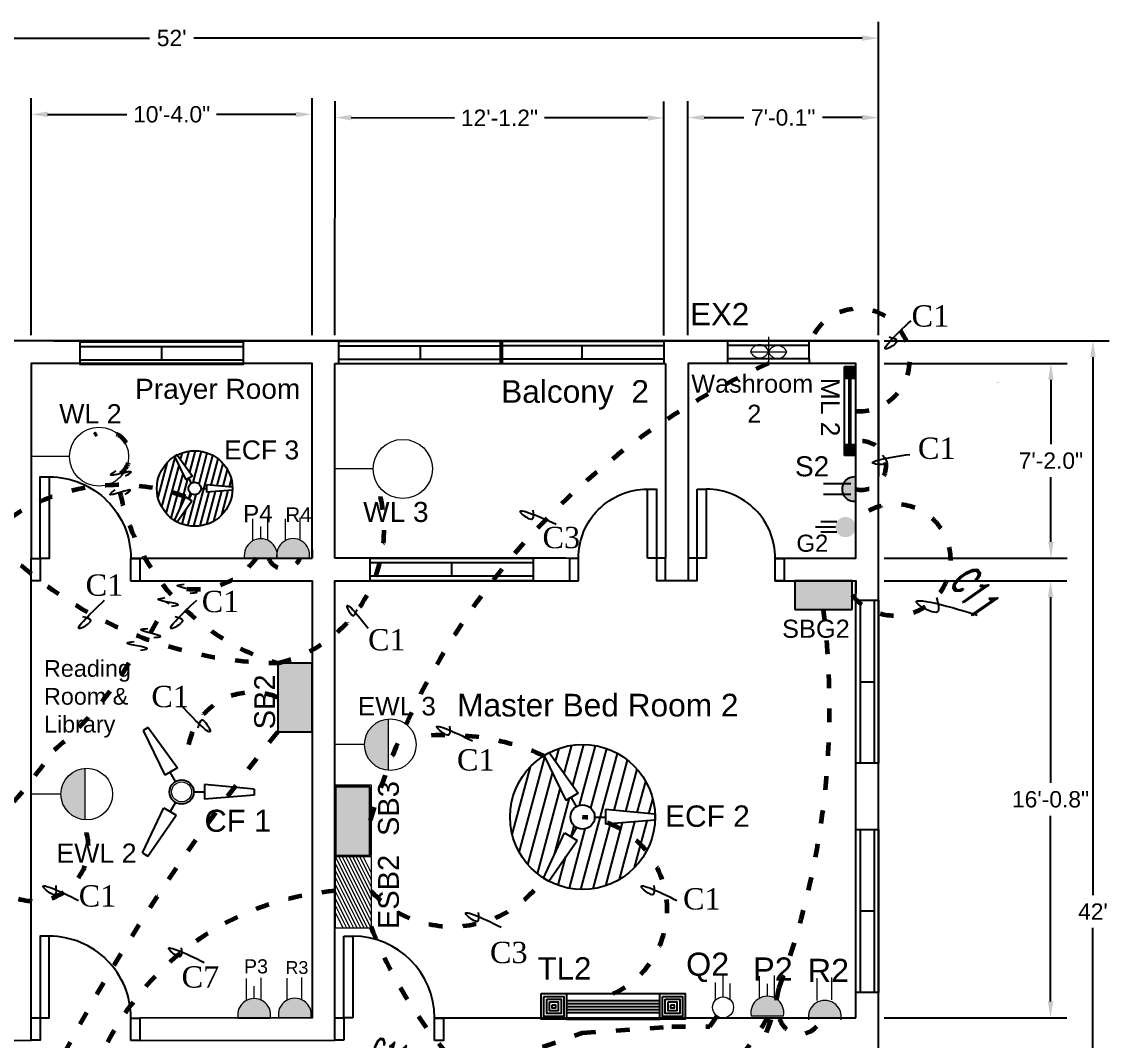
# Model space of a CAD drawing. Header units: inches. Extents: x -2148 to 1165, y -741 to 618.
# Drawn here: x -666.7 to -186.6, y -286.3 to 163.2 of the extents above; entities that cross this region are included whole.
import ezdxf

# ---------------------------------------------------------------- set-up
doc = ezdxf.new("R2010")
doc.units = ezdxf.units.IN
doc.header["$LTSCALE"] = 0.5
doc.header["$MEASUREMENT"] = 0
doc.linetypes.add('ACAD_ISO03W100', pattern=[30, 12, -18])
for name, color, linetype in [('Component Names', 2, 'Continuous'), ('Doors', 5, 'Continuous'), ('Everything', 7, 'Continuous'), ('High Load Wiring', 130, 'Continuous'), ('Low Load Wiring', 1, 'Continuous'), ('Room Dimension', 7, 'Continuous'), ('Room Name', 7, 'Continuous'), ('Walls', 7, 'Continuous'), ('Window', 7, 'Continuous')]:
    doc.layers.add(name, color=color, linetype=linetype)
doc.layers.add('Electrical Loads and  Legend Sheet', color=6, linetype='Continuous', lineweight=25)
doc.styles.add('JASIM', font='times.ttf')
doc.styles.add('ROMAND', font='romand.shx', dxfattribs={"width": 0.8})
doc.styles.get("Standard").update_dxf_attribs({"font": 'arial.ttf'})
doc.dimstyles.get("Standard").update_dxf_attribs({"dimscale": 40.05, "dimtxt": 0.18, "dimasz": 0.18, "dimexe": 0.18, "dimexo": 0.0625, "dimgap": 0.09, "dimtad": 0, "dimtih": 1, "dimtoh": 1, "dimdec": 1, "dimzin": 0, "dimdsep": 46, "dimlunit": 3, "dimtxsty": 'Standard', "dimcen": 0.09, "dimadec": 0, "dimazin": 0, "dimtfac": 1, "dimtdec": 1, "dimtofl": 0, "dimtmove": 0, "dimatfit": 3, "dimfxl": 1, "dimtolj": 1, "dimtzin": 0, "dimarcsym": 0})

# ---------------------------------------------------------------- blocks, each defined once
blk = doc.blocks.new('10')
at = {"layer": 'Electrical Loads and  Legend Sheet'}
blk.add_hatch(color=256, dxfattribs=at).paths.add_polyline_path([(27132.13, -3831.38), (27132.13, -3823.38, 1.138442)])
for p, q in [((27130.46, -3825.65), (27121.48, -3825.65)), ((27132.13, -3831.38), (27132.13, -3823.38)), ((27130.46, -3829.1), (27121.48, -3829.1))]:
    blk.add_line(p, q, dxfattribs=at)
blk.add_arc((27131.61, -3827.38), 4.03, 82.5917, 277.4083, dxfattribs=at)
blk = doc.blocks.new('S')
at = {"layer": 'Electrical Loads and  Legend Sheet'}
for p, q in [((27102.47, -3564.52), (27101.37, -3580.67)), ((27104.44, -3564.49), (27102.47, -3564.52)), ((27104.44, -3564.49), (27106.12, -3580.63)), ((27106.12, -3580.63), (27101.37, -3580.67)), ((27103.45, -3584.14), (27103.45, -3580.66)), ((27082.54, -3599.02), (27095.82, -3589.69)), ((27095.82, -3589.69), (27098.17, -3593.81)), ((27100.04, -3590.05), (27097.02, -3591.79)), ((27106.86, -3590.05), (27109.88, -3591.79)), ((27111.08, -3589.69), (27108.73, -3593.81)), ((27124.36, -3599.02), (27111.08, -3589.69)), ((27083.52, -3600.72), (27098.17, -3593.81)), ((27123.38, -3600.72), (27108.73, -3593.81)), ((27082.54, -3599.02), (27083.52, -3600.72)), ((27124.36, -3599.02), (27123.38, -3600.72))]:
    blk.add_line(p, q, dxfattribs=at)
blk.add_circle((27103.45, -3588.08), 3.94, dxfattribs=at)
blk = doc.blocks.new('t')
at = {"layer": 'Electrical Loads and  Legend Sheet'}
blk.add_hatch(color=7, dxfattribs=at).paths.add_polyline_path([(26239.884, -3590.473), (26239.884, -3593.473), (26245.884, -3593.473), (26245.884, -3590.473)])
at = {"layer": 'Electrical Loads and  Legend Sheet', "color": 7}
for p, q in [((26239.884, -3590.473), (26239.884, -3593.473)), ((26245.884, -3590.473), (26239.884, -3590.473)), ((26245.884, -3593.473), (26245.884, -3590.473)), ((26239.884, -3593.473), (26245.884, -3593.473))]:
    blk.add_line(p, q, dxfattribs=at)
blk = doc.blocks.new('*D28')
at = {"layer": 'Defpoints', "color": 0, "linetype": 'Continuous', "lineweight": 15, "transparency": 16777216}
for p in [(-288.5, 22.45), (-288.5, -481.52), (-193.84, -481.52)]:
    blk.add_point(p, dxfattribs=at)
at = {"layer": 'Room Dimension', "color": 0, "linetype": 'Continuous', "lineweight": -2, "transparency": 16777216}
for p, q in [((-286, 22.45), (-186.64, 22.45)), ((-193.84, 15.24), (-193.84, -222.31)), ((-193.84, -474.31), (-193.84, -236.76)), ((-286, -481.52), (-186.64, -481.52))]:
    blk.add_line(p, q, dxfattribs=at)
at = {"layer": 'Room Dimension', "color": 0, "linetype": 'Continuous', "lineweight": 15, "transparency": 16777216}
for points in [[(-195.05, 15.24), (-192.64, 15.24), (-193.84, 22.45)], [(-195.05, -474.31), (-192.64, -474.31), (-193.84, -481.52)]]:
    blk.add_solid(points, dxfattribs=at)
at = {"layer": 'Room Dimension', "color": 0, "linetype": 'Continuous', "lineweight": 60, "transparency": 16777216, "insert": (-193.84, -229.54), "char_height": 7.209, "attachment_point": 5}
blk.add_mtext("\\A1;42'", dxfattribs=at)
blk = doc.blocks.new('*D29')
at = {"layer": 'Defpoints', "color": 0, "linetype": 'Continuous', "lineweight": 15, "transparency": 16777216}
for p in [(-288.5, 156.01), (-912.47, 22.45), (-288.5, 22.45)]:
    blk.add_point(p, dxfattribs=at)
at = {"layer": 'Room Dimension', "color": 0, "linetype": 'Continuous', "lineweight": -2, "transparency": 16777216}
for p, q in [((-912.47, 24.95), (-912.47, 163.22)), ((-288.5, 24.95), (-288.5, 163.22)), ((-905.26, 156.01), (-610.2, 156.01)), ((-295.71, 156.01), (-590.76, 156.01))]:
    blk.add_line(p, q, dxfattribs=at)
at = {"layer": 'Room Dimension', "color": 0, "linetype": 'Continuous', "lineweight": 15, "transparency": 16777216}
for points in [[(-905.26, 157.21), (-905.26, 154.81), (-912.47, 156.01)], [(-295.71, 157.21), (-295.71, 154.81), (-288.5, 156.01)]]:
    blk.add_solid(points, dxfattribs=at)
at = {"layer": 'Room Dimension', "color": 0, "linetype": 'Continuous', "lineweight": 15, "transparency": 16777216, "insert": (-600.48, 156.01), "char_height": 7.209, "attachment_point": 5}
blk.add_mtext("\\A1;52'", dxfattribs=at)
blk = doc.blocks.new('*D31')
at = {"layer": 'Defpoints', "color": 0, "linetype": 'Continuous', "lineweight": 15, "transparency": 16777216}
for p in [(-383.2, 120.75), (-528.49, 22.45), (-383.3, 22.3)]:
    blk.add_point(p, dxfattribs=at)
at = {"layer": 'Room Dimension', "color": 0, "linetype": 'Continuous', "lineweight": -2, "transparency": 16777216}
for p, q in [((-528.48, 24.95), (-528.38, 128.11)), ((-383.3, 24.8), (-383.19, 127.96)), ((-521.18, 120.89), (-475.64, 120.85)), ((-390.41, 120.76), (-435.95, 120.81))]:
    blk.add_line(p, q, dxfattribs=at)
at = {"layer": 'Room Dimension', "color": 0, "linetype": 'Continuous', "lineweight": 15, "transparency": 16777216}
for points in [[(-521.18, 122.1), (-521.18, 119.69), (-528.39, 120.9)], [(-390.41, 121.96), (-390.41, 119.56), (-383.2, 120.75)]]:
    blk.add_solid(points, dxfattribs=at)
at = {"layer": 'Room Dimension', "color": 0, "linetype": 'Continuous', "lineweight": 15, "transparency": 16777216, "insert": (-455.79, 120.83), "char_height": 7.209, "attachment_point": 5}
blk.add_mtext('\\A1;12\'-1.2"', dxfattribs=at)
blk = doc.blocks.new('*D32')
at = {"layer": 'Defpoints', "color": 0, "linetype": 'Continuous', "lineweight": 15, "transparency": 16777216}
for p in [(-372.6, 120.92), (-372.6, 22.45), (-288.5, 22.45)]:
    blk.add_point(p, dxfattribs=at)
at = {"layer": 'Room Dimension', "color": 0, "linetype": 'Continuous', "lineweight": -2, "transparency": 16777216}
for p, q in [((-372.6, 24.95), (-372.6, 128.13)), ((-288.5, 24.95), (-288.5, 128.13)), ((-365.39, 120.92), (-347.9, 120.92)), ((-295.71, 120.92), (-313.19, 120.92))]:
    blk.add_line(p, q, dxfattribs=at)
at = {"layer": 'Room Dimension', "color": 0, "linetype": 'Continuous', "lineweight": 15, "transparency": 16777216}
for points in [[(-365.39, 122.12), (-365.39, 119.72), (-372.6, 120.92)], [(-295.71, 122.12), (-295.71, 119.72), (-288.5, 120.92)]]:
    blk.add_solid(points, dxfattribs=at)
at = {"layer": 'Room Dimension', "color": 0, "linetype": 'Continuous', "lineweight": 15, "transparency": 16777216, "insert": (-330.55, 120.92), "char_height": 7.209, "attachment_point": 5}
blk.add_mtext('\\A1;7\'-0.1"', dxfattribs=at)
blk = doc.blocks.new('*D33')
at = {"layer": 'Defpoints', "color": 0, "linetype": 'Continuous', "lineweight": 15, "transparency": 16777216}
for p in [(-538.49, 122.34), (-662.48, 22.45), (-538.49, 22.45)]:
    blk.add_point(p, dxfattribs=at)
at = {"layer": 'Room Dimension', "color": 0, "linetype": 'Continuous', "lineweight": -2, "transparency": 16777216}
for p, q in [((-662.48, 24.95), (-662.48, 129.54)), ((-538.49, 24.95), (-538.49, 129.54)), ((-655.27, 122.34), (-620.33, 122.34)), ((-545.7, 122.34), (-580.64, 122.34))]:
    blk.add_line(p, q, dxfattribs=at)
at = {"layer": 'Room Dimension', "color": 0, "linetype": 'Continuous', "lineweight": 15, "transparency": 16777216}
for points in [[(-655.27, 123.54), (-655.27, 121.13), (-662.48, 122.34)], [(-545.7, 123.54), (-545.7, 121.13), (-538.49, 122.34)]]:
    blk.add_solid(points, dxfattribs=at)
at = {"layer": 'Room Dimension', "color": 0, "linetype": 'Continuous', "lineweight": 15, "transparency": 16777216, "insert": (-600.48, 122.34), "char_height": 7.209, "attachment_point": 5}
blk.add_mtext('\\A1;10\'-4.0"', dxfattribs=at)
blk = doc.blocks.new('*D35')
at = {"layer": 'Defpoints', "color": 0, "linetype": 'Continuous', "lineweight": 15, "transparency": 16777216}
for p in [(-288.5, 12.45), (-288.5, -73.55), (-212.39, -73.55)]:
    blk.add_point(p, dxfattribs=at)
at = {"layer": 'Room Dimension', "color": 0, "linetype": 'Continuous', "lineweight": -2, "transparency": 16777216}
for p, q in [((-286, 12.45), (-205.19, 12.45)), ((-212.39, 5.24), (-212.39, -23.26)), ((-212.39, -66.34), (-212.39, -37.83)), ((-286, -73.55), (-205.19, -73.55))]:
    blk.add_line(p, q, dxfattribs=at)
at = {"layer": 'Room Dimension', "color": 0, "linetype": 'Continuous', "lineweight": 15, "transparency": 16777216}
for points in [[(-213.6, 5.24), (-211.19, 5.24), (-212.39, 12.45)], [(-213.6, -66.34), (-211.19, -66.34), (-212.39, -73.55)]]:
    blk.add_solid(points, dxfattribs=at)
at = {"layer": 'Room Dimension', "color": 0, "linetype": 'Continuous', "lineweight": 15, "transparency": 16777216, "insert": (-212.39, -30.55), "char_height": 7.209, "attachment_point": 5}
blk.add_mtext('\\A1;7\'-2.0"', dxfattribs=at)
blk = doc.blocks.new('*D36')
at = {"layer": 'Defpoints', "color": 0, "linetype": 'Continuous', "lineweight": 15, "transparency": 16777216}
for p in [(-288.5, -83.61), (-288.5, -276.41), (-212.55, -276.41)]:
    blk.add_point(p, dxfattribs=at)
at = {"layer": 'Room Dimension', "color": 0, "linetype": 'Continuous', "lineweight": -2, "transparency": 16777216}
for p, q in [((-286, -83.61), (-205.35, -83.61)), ((-212.55, -90.81), (-212.55, -172.72)), ((-212.55, -269.2), (-212.55, -187.29)), ((-286, -276.41), (-205.35, -276.41))]:
    blk.add_line(p, q, dxfattribs=at)
at = {"layer": 'Room Dimension', "color": 0, "linetype": 'Continuous', "lineweight": 15, "transparency": 16777216}
for points in [[(-213.76, -90.81), (-211.35, -90.81), (-212.55, -83.61)], [(-213.76, -269.2), (-211.35, -269.2), (-212.55, -276.41)]]:
    blk.add_solid(points, dxfattribs=at)
at = {"layer": 'Room Dimension', "color": 0, "linetype": 'Continuous', "lineweight": 15, "transparency": 16777216, "insert": (-212.55, -180.01), "char_height": 7.209, "attachment_point": 5}
blk.add_mtext('\\A1;16\'-0.8"', dxfattribs=at)

msp = doc.modelspace()

# ---------------------------------------------------------------- hatches: boundary and pattern name
at = {"layer": 'Electrical Loads and  Legend Sheet'}
h = msp.add_hatch(dxfattribs=at)
h.set_pattern_fill('ANSI31', color=253, scale=21.218212, angle=30, style=0)
h.set_pattern_definition([(75, (-19552.981, 1971.272), (-2.56190243, 0.6864597), [])])
h.paths.add_polyline_path([(-597.98, -27.98), (-591.29, -37.29), (-592.91, -38.24), (-591.69, -40.38, -0.57735), (-587.52, -42.81), (-585.06, -42.82), (-585.06, -41.11), (-573.63, -42.17, 0.549835)])
h.paths.add_polyline_path([(-573.63, -43.56), (-585.05, -44.47), (-585.06, -42.82), (-587.52, -42.81, -0.57735), (-591.71, -45.21), (-592.95, -47.34), (-591.54, -48.17), (-598.1, -57.56, 0.549855)])
h.paths.add_polyline_path([(-591.71, -45.21, -0.266869), (-593.09, -42.8, -0.26903), (-591.69, -40.38), (-592.91, -38.24), (-594.19, -38.98), (-599.19, -28.67, 0.257886), (-607, -42.8, 0.255723), (-599.3, -56.86), (-594.43, -46.47), (-592.95, -47.34)])
msp.add_hatch(color=256, dxfattribs=at).paths.add_polyline_path([(-298.58, -59.83, 1), (-307.5, -59.83, 1)])
at = {"layer": 'Electrical Loads and  Legend Sheet', "linetype": 'Continuous', "lineweight": 15}
h = msp.add_hatch(color=6, dxfattribs=at)
h.dxf.hatch_style = 1
h.paths.add_polyline_path([(-554.03, -73.61, 1.207935), (-568.31, -73.61)])
h = msp.add_hatch(color=6, dxfattribs=at)
h.dxf.hatch_style = 1
h.paths.add_polyline_path([(-539.73, -73.55, 1.207935), (-554.02, -73.55)])
at = {"layer": 'Electrical Loads and  Legend Sheet', "linetype": 'Continuous', "lineweight": 15, "true_color": 0xffffff}
h = msp.add_hatch(color=7, dxfattribs=at)
h.dxf.hatch_style = 1
h.paths.add_polyline_path([(-325.36, -83.65), (-325.36, -96.44), (-300.07, -96.44), (-300.07, -83.65)])
at = {"layer": 'Electrical Loads and  Legend Sheet', "linetype": 'Continuous', "lineweight": 15}
h = msp.add_hatch(color=6, dxfattribs=at)
h.dxf.hatch_style = 1
h.paths.add_polyline_path([(-504.88, -144.5, 0.390879), (-515.36, -155.86, 0.390879), (-504.88, -167.22)])
at = {"layer": 'Electrical Loads and  Legend Sheet'}
h = msp.add_hatch(dxfattribs=at)
h.set_pattern_fill('ANSI31', color=253, scale=40.679878, angle=30, style=0)
h.set_pattern_definition([(75, (-36774.637, 3673.619), (-4.91171814, 1.3160909), [])])
h.paths.add_polyline_path([(-433.82, -159.38), (-420.99, -177.23), (-424.11, -179.05), (-421.76, -183.16, -0.57735), (-413.77, -187.81), (-409.04, -187.83), (-409.05, -184.55), (-387.14, -186.58, 0.549835)])
h.paths.add_polyline_path([(-387.15, -189.25), (-409.04, -190.98), (-409.04, -187.83), (-413.77, -187.81, -0.57735), (-421.8, -192.4), (-424.18, -196.49), (-421.47, -198.09), (-434.05, -216.09, 0.549855)])
h.paths.add_polyline_path([(-421.8, -192.4, -0.266869), (-424.45, -187.79, -0.26903), (-421.76, -183.16), (-424.11, -179.05), (-426.55, -180.47), (-436.14, -160.7, 0.257886), (-451.11, -187.79, 0.255723), (-436.36, -214.74), (-427.01, -194.82), (-424.18, -196.49)])
at = {"layer": 'Electrical Loads and  Legend Sheet', "linetype": 'Continuous', "lineweight": 15}
h = msp.add_hatch(color=6, dxfattribs=at)
h.dxf.hatch_style = 1
h.paths.add_polyline_path([(-638.87, -166.32, 0.390879), (-649.35, -177.67, 0.390879), (-638.87, -189.03)])
at = {"layer": 'Electrical Loads and  Legend Sheet', "linetype": 'Continuous', "lineweight": 15, "true_color": 0xffffff}
h = msp.add_hatch(color=7, dxfattribs=at)
h.dxf.hatch_style = 1
h.paths.add_polyline_path([(-512.47, -173.54), (-528.3, -173.54), (-528.3, -204.83), (-512.47, -204.83)])
at = {"layer": 'Electrical Loads and  Legend Sheet', "linetype": 'Continuous', "lineweight": 15}
h = msp.add_hatch(color=6, dxfattribs=at)
h.dxf.hatch_style = 1
h.paths.add_polyline_path([(-556.93, -276.54, 1.207935), (-571.22, -276.54)])
h = msp.add_hatch(color=6, dxfattribs=at)
h.dxf.hatch_style = 1
h.paths.add_polyline_path([(-538.98, -276.41, 1.207935), (-553.26, -276.41)])
h = msp.add_hatch(color=6, dxfattribs=at)
h.dxf.hatch_style = 1
h.paths.add_polyline_path([(-330.4, -275.54, 1.207935), (-344.69, -275.54)])
h = msp.add_hatch(color=6, dxfattribs=at)
h.dxf.hatch_style = 1
h.paths.add_polyline_path([(-304.92, -276.41, 1.0597), (-319.44, -276.41)])

# ---------------------------------------------------------------- linework, layer by layer
at = {"layer": 'Doors', "color": 5}
for p, q in [((-390.5, -73.55), (-390.5, -43.12)), ((-382.5, -73.55), (-390.5, -73.55)), ((-524.49, -276.41), (-524.49, -240.41)), ((-524.49, -240.41), (-520.49, -240.41)), ((-520.49, -240.41), (-520.49, -276.41)), ((-528.49, -286.3), (-528.49, -276.41)), ((-528.49, -276.41), (-524.49, -276.41)), ((-524.49, -276.41), (-524.49, -286.3)), ((-520.49, -276.41), (-524.49, -276.41)), ((-524.49, -286.3), (-528.49, -286.3))]:
    msp.add_line(p, q, dxfattribs=at)
for points in [[(-654.48, -37.65), (-654.48, -73.65), (-658.48, -73.65), (-658.48, -37.65), (-654.48, -37.65, -0.414214), (-618.48, -73.65)], [(-420.93, -73.64, -0.415066), (-390.5, -43.12), (-386.5, -43.12), (-386.5, -73.55)], [(-618.48, -276.41, 0.414214), (-654.48, -240.41), (-658.48, -240.41), (-658.48, -276.41), (-658.48, -286.3), (-662.48, -286.3)]]:
    msp.add_lwpolyline(points, format="xyb", dxfattribs=at)
for points in [[(-368.5, -43.12), (-364.5, -43.12), (-364.5, -73.55), (-372.5, -73.55), (-372.5, -83.44), (-368.5, -83.44), (-368.5, -73.55)], [(-662.48, -83.54), (-662.48, -73.65), (-658.48, -73.65), (-658.48, -83.54)], [(-618.52, -83.65), (-618.52, -73.75), (-614.52, -73.75), (-614.52, -83.65)], [(-420.93, -83.53), (-420.93, -73.64), (-424.93, -73.64), (-424.93, -83.53)], [(-382.5, -83.44), (-382.5, -73.55), (-386.5, -73.55), (-386.5, -83.44)], [(-334.06, -73.64), (-330.06, -73.64), (-330.06, -83.53), (-334.06, -83.53)], [(-618.52, -286.41), (-618.52, -276.51), (-614.52, -276.51), (-614.52, -286.41)], [(-484.53, -286.41), (-484.53, -276.51), (-480.53, -276.51), (-480.53, -286.41)]]:
    msp.add_lwpolyline(points, close=True, dxfattribs=at)
msp.add_lwpolyline([(-662.48, -286.3), (-662.48, -276.41), (-654.48, -276.41), (-654.48, -240.41)], dxfattribs=at)
for centre, radius, start in [((-364.5, -73.55), 30.43, 359.8334), ((-520.49, -276.41), 36, 0)]:
    msp.add_arc(centre, radius, start, 90, dxfattribs=at)
at = {"layer": 'Electrical Loads and  Legend Sheet', "color": 6, "linetype": 'Continuous', "lineweight": 15}
for p, q in [((-337.06, 24.18), (-337.06, 11.61)), ((-344.98, 17.54), (-329.02, 17.54)), ((-662.48, -22.87), (-662.48, -34.61)), ((-645.55, -28.74), (-662.48, -28.74)), ((-528.42, -28.27), (-528.42, -40.01)), ((-511.49, -34.14), (-528.42, -34.14)), ((-564.74, -56.18), (-564.74, -65.92)), ((-558.17, -55.87), (-558.17, -65.63)), ((-550.44, -56.12), (-550.44, -65.86)), ((-543.88, -55.81), (-543.88, -65.57)), ((-561.17, -64.98), (-561.17, -59.5)), ((-568.31, -73.61), (-554.03, -73.61)), ((-554.02, -73.55), (-539.73, -73.55)), ((-504.88, -144.5), (-504.88, -167.22)), ((-528.44, -150.73), (-528.44, -160.99)), ((-515.36, -155.86), (-528.44, -155.86)), ((-638.87, -166.32), (-638.87, -189.03)), ((-662.43, -172.54), (-662.43, -182.8)), ((-649.35, -177.67), (-662.43, -177.67)), ((-512.44, -236.88), (-528.22, -205.29)), ((-512.44, -233.81), (-526.68, -205.29)), ((-512.44, -230.73), (-525.15, -205.29)), ((-512.44, -227.65), (-523.61, -205.29)), ((-512.44, -227.65), (-523.61, -205.29)), ((-512.44, -224.57), (-522.07, -205.29)), ((-512.44, -221.49), (-520.53, -205.29)), ((-512.44, -218.41), (-518.99, -205.29)), ((-512.44, -215.34), (-517.46, -205.29)), ((-512.44, -215.34), (-517.46, -205.29)), ((-512.44, -212.26), (-515.92, -205.29)), ((-513.98, -236.88), (-528.22, -208.37)), ((-515.51, -236.88), (-528.22, -211.45)), ((-517.05, -236.88), (-528.22, -214.53)), ((-518.59, -236.88), (-528.22, -217.61)), ((-520.13, -236.88), (-528.22, -220.69)), ((-521.67, -236.88), (-528.22, -223.76)), ((-523.2, -236.88), (-528.22, -226.84)), ((-523.2, -236.88), (-528.22, -226.84)), ((-523.2, -236.88), (-528.22, -226.84)), ((-524.74, -236.88), (-528.22, -229.92)), ((-567.64, -259.11), (-567.64, -268.84)), ((-561.08, -258.8), (-561.08, -268.56)), ((-549.69, -258.98), (-549.69, -268.72)), ((-543.12, -258.67), (-543.12, -268.43)), ((-357.11, -267.2), (-357.11, -256.89)), ((-341.11, -258.11), (-341.11, -267.85)), ((-334.55, -257.8), (-334.55, -267.56)), ((-315.75, -258.98), (-315.75, -268.72)), ((-309.18, -258.67), (-309.18, -268.43)), ((-564.07, -267.91), (-564.07, -262.43)), ((-360.57, -260.91), (-360.57, -268.76)), ((-354.1, -261.34), (-354.1, -268.31)), ((-337.54, -266.91), (-337.54, -261.43)), ((-571.22, -276.54), (-556.93, -276.54)), ((-553.26, -276.41), (-538.98, -276.41)), ((-344.69, -275.54), (-330.4, -275.54)), ((-319.32, -276.41), (-305.04, -276.41))]:
    msp.add_line(p, q, dxfattribs=at)
at = {"layer": 'Electrical Loads and  Legend Sheet'}
for p, q in [((-301.49, -23.36), (-301.49, 5.96)), ((-301.41, -23.36), (-301.41, 5.96)), ((-301.32, -23.36), (-301.32, 5.96)), ((-301.24, -23.36), (-301.24, 5.96)), ((-301.08, -23.36), (-301.08, 5.96)), ((-300.92, -23.36), (-300.92, 5.96)), ((-300.84, -23.36), (-300.84, 5.96)), ((-300.75, -23.36), (-300.75, 5.96)), ((-300.67, -23.36), (-300.67, 5.96)), ((-300.67, -23.36), (-300.67, 5.96)), ((-306.9, -57.53), (-313.88, -57.53)), ((-307.5, -59.83), (-316.31, -59.83)), ((-306.9, -62.13), (-313.88, -62.13))]:
    msp.add_line(p, q, dxfattribs=at)
at = {"layer": 'Electrical Loads and  Legend Sheet', "color": 6}
for p, q in [((-426.13, -265.76), (-385.04, -265.76)), ((-426.13, -268.73), (-385.04, -268.73)), ((-426.13, -270.06), (-385.04, -270.06)), ((-426.13, -271.39), (-385.04, -271.39)), ((-426.13, -271.39), (-385.04, -271.39)), ((-426.13, -272.72), (-385.04, -272.72)), ((-426.13, -274.05), (-385.04, -274.05)), ((-426.13, -277.02), (-385.04, -277.02))]:
    msp.add_line(p, q, dxfattribs=at)
at = {"layer": 'Electrical Loads and  Legend Sheet', "color": 252}
msp.add_lwpolyline([(-303.52, -28.24), (-303.52, 10.85), (-298.64, 10.85), (-298.64, -28.24), (-303.52, -28.24)], dxfattribs=at)
for points in [[(-303.52, 10.85), (-303.52, 5.96), (-298.64, 5.96), (-298.64, 10.85)], [(-303.12, 10.44), (-303.12, 6.37), (-299.04, 6.37), (-299.04, 10.44)], [(-302.71, 10.03), (-302.71, 6.78), (-299.45, 6.78), (-299.45, 10.03)], [(-302.3, 9.63), (-302.3, 7.18), (-299.86, 7.18), (-299.86, 9.63)], [(-301.89, 9.22), (-301.89, 7.59), (-300.27, 7.59), (-300.27, 9.22)], [(-301.49, 8.81), (-301.49, 8), (-300.67, 8), (-300.67, 8.81)], [(-303.52, -28.24), (-303.52, -23.36), (-298.64, -23.36), (-298.64, -28.24)], [(-303.12, -27.83), (-303.12, -23.76), (-299.04, -23.76), (-299.04, -27.83)], [(-302.71, -27.43), (-302.71, -24.17), (-299.45, -24.17), (-299.45, -27.43)], [(-302.3, -27.02), (-302.3, -24.58), (-299.86, -24.58), (-299.86, -27.02)], [(-301.89, -26.61), (-301.89, -24.98), (-300.27, -24.98), (-300.27, -26.61)], [(-301.49, -26.21), (-301.49, -25.39), (-300.67, -25.39), (-300.67, -26.21)]]:
    msp.add_lwpolyline(points, close=True, dxfattribs=at)
at = {"layer": 'Electrical Loads and  Legend Sheet', "color": 6, "linetype": 'Continuous', "lineweight": 15}
for points in [[(-512.47, -173.54), (-512.47, -204.83), (-528.3, -204.83), (-528.3, -173.54)], [(-528.22, -236.88), (-528.22, -205.29), (-512.44, -205.29), (-512.44, -236.88)]]:
    msp.add_lwpolyline(points, close=True, dxfattribs=at)
at = {"layer": 'Electrical Loads and  Legend Sheet', "color": 6}
for points in [[(-437.4, -265.76), (-426.13, -265.76), (-426.13, -277.02), (-437.4, -277.02)], [(-436.18, -266.99), (-427.36, -266.99), (-427.36, -275.79), (-436.18, -275.79)], [(-434.95, -268.22), (-428.59, -268.22), (-428.59, -274.57), (-434.95, -274.57)], [(-385.04, -265.76), (-373.77, -265.76), (-373.77, -277.02), (-385.04, -277.02)], [(-383.81, -266.99), (-374.99, -266.99), (-374.99, -275.79), (-383.81, -275.79)], [(-382.58, -268.22), (-376.22, -268.22), (-376.22, -274.57), (-382.58, -274.57)], [(-433.72, -269.44), (-429.82, -269.44), (-429.82, -273.34), (-433.72, -273.34)], [(-432.49, -270.67), (-431.05, -270.67), (-431.05, -272.11), (-432.49, -272.11)], [(-381.35, -269.44), (-377.45, -269.44), (-377.45, -273.34), (-381.35, -273.34)], [(-380.12, -270.67), (-378.68, -270.67), (-378.68, -272.11), (-380.12, -272.11)]]:
    msp.add_lwpolyline(points, close=True, dxfattribs=at)
at = {"layer": 'Electrical Loads and  Legend Sheet', "color": 6, "linetype": 'Continuous', "lineweight": 15}
for centre, radius in [((-632.51, -28.74), 13.04), ((-498.45, -34.14), 13.04), ((-503.97, -155.86), 11.39), ((-637.96, -177.67), 11.39), ((-596.09, -176.71), 4.41), ((-357.11, -271.83), 4.63)]:
    msp.add_circle(centre, radius, dxfattribs=at)
at = {"layer": 'Electrical Loads and  Legend Sheet', "color": 253}
for centre, radius in [((-590.31, -42.8), 16.69), ((-419.11, -187.79), 32)]:
    msp.add_circle(centre, radius, dxfattribs=at)
at = {"layer": 'Electrical Loads and  Legend Sheet', "color": 6, "linetype": 'Continuous', "lineweight": 15}
for centre, radius, start, end in [((-340.99, 16.51), 4.12, 14.5397, 165.4603), ((-333.01, 15.89), 4.32, 22.4713, 157.5287), ((-340.99, 19.18), 4.31, 202.2707, 337.7293), ((-333.01, 18.82), 4.19, 197.7836, 342.2164), ((-561.17, -72.25), 7.27, 349.2399, 190.7601), ((-546.87, -72.19), 7.27, 349.2399, 190.7601), ((-564.07, -275.18), 7.27, 349.2399, 190.7601), ((-546.12, -275.05), 7.27, 349.2399, 190.7601), ((-337.54, -274.18), 7.27, 349.2399, 190.7601), ((-312.18, -275.99), 7.27, 349.2399, 190.7601)]:
    msp.add_arc(centre, radius, start, end, dxfattribs=at)
at = {"layer": 'High Load Wiring', "color": 4, "linetype": 'ACAD_ISO03W100', "lineweight": 60}
msp.add_lwpolyline([(-464.98, -299.43), (-419.25, -283.01), (-379.75, -280.28), (-362.95, -280.28), (-359.64, -275.5)], dxfattribs=at)
for centre, radius, start, end in [((-281.18, -74.31), 24.57, 219.3557, 134.803), ((-663.58, -139.64), 353.5, 339.5409, 7.0601), ((-430.75, -245.79), 99.9, 286.5977, 349.967), ((-422.07, -229.83), 96.51, 265.7247, 331.1449), ((-323.1, -274.28), 9.35, 193.1261, 346.8739)]:
    msp.add_arc(centre, radius, start, end, dxfattribs=at)
at = {"layer": 'High Load Wiring', "color": 4, "ltscale": 0.3}
msp.add_open_spline([(-262.92, -90.86), (-262.17, -93.67), (-260.46, -100.02), (-282.62, -88.12), (-259.05, -94.07), (-244.92, -98.71)], degree=3, knots=[0, 0, 0, 0, 2.84987, 6.438032, 19.008, 19.008, 19.008, 19.008], dxfattribs=at)
at = {"layer": 'Low Load Wiring', "color": 244, "linetype": 'ACAD_ISO03W100', "lineweight": 60, "true_color": 0x991b1e}
msp.add_lwpolyline([(-609.81, -106.6), (-602.15, -92.92)], dxfattribs=at)
at = {"layer": 'Low Load Wiring', "color": 240, "linetype": 'ACAD_ISO03W100', "lineweight": 60, "true_color": 0xed1f24}
for centre, radius, start, end in [((-297.35, 13.93), 22.66, 266.754, 163.3302), ((-205.08, -280.16), 320.98, 114.2785, 163.6141), ((-629.27, -28.05), 10.3, 307.4844, 121.6538), ((-295.89, -32.65), 10.75, 255.9584, 104.0416), ((-623.9, -127.18), 85.93, 69.9413, 221.6317), ((-567.73, -60.46), 61.04, 283.3229, 17.4135), ((-525.06, -23.55), 100.47, 192.055, 253.4554), ((-551.08, 57.1), 176.98, 224.1928, 269.1627), ((-564.84, -161.53), 28.75, 67.1169, 184.019), ((141.4, -714.8), 895.47, 140.91422, 156.2703), ((-479.63, -259.98), 108.37, 66.3384, 97.2709), ((-661.28, -200.89), 24.02, 217.6481, 31.1475), ((-422.75, -228.58), 40.95, 294.7765, 84.9084), ((-476.68, -187.33), 48.82, 222.6987, 325.7941), ((-517.96, -344.91), 124.9, 94.7055, 179.3723)]:
    msp.add_arc(centre, radius, start, end, dxfattribs=at)
at = {"layer": 'Low Load Wiring', "color": 244, "linetype": 'ACAD_ISO03W100', "lineweight": 60, "true_color": 0x991b1e}
for centre, radius, start, end in [((-589.93, -54.18), 33.11, 263.405, 324.2003), ((-550.78, -70.8), 7.48, 201.5102, 338.4898), ((-745.41, -44.44), 146.93, 309.2848, 330.7944), ((-939.16, 45.87), 351.96, 307.6327, 324.5696)]:
    msp.add_arc(centre, radius, start, end, dxfattribs=at)
at = {"layer": 'Low Load Wiring', "color": 242, "linetype": 'ACAD_ISO03W100', "lineweight": 60, "true_color": 0xcd2027}
msp.add_arc((-333.96, -167.04), 191.48, 201.1345, 255.6462, dxfattribs=at)
at = {"layer": 'Low Load Wiring', "color": 242, "ltscale": 0.3, "true_color": 0xcd2027}
for points in [[(-283.84, 24.12), (-282.11, 23.66), (-278.21, 22.62), (-291.35, 14.49), (-280.94, 25.2), (-274.13, 31.28)], [(-286.73, -28.11), (-285.58, -29.48), (-282.97, -32.55), (-298.4, -31.74), (-283.74, -28.88), (-274.68, -27.76)], [(-441.1, -52.41), (-440.86, -54.18), (-440.32, -58.18), (-452.89, -49.19), (-439, -54.67), (-430.75, -58.61)], [(-639.78, -99.31), (-638.06, -99.77), (-634.16, -100.81), (-647.3, -108.93), (-636.88, -98.23), (-630.08, -92.15)], [(-599.15, -99.31), (-597.42, -99.77), (-593.52, -100.81), (-606.66, -108.93), (-596.25, -98.23), (-589.44, -92.15)], [(-518.82, -96.24), (-519.31, -97.59), (-520.41, -100.64), (-526.02, -89.56), (-518.16, -98.63), (-513.75, -104.5)], [(-588.78, -148.5), (-588.32, -146.78), (-587.28, -142.88), (-579.15, -156.02), (-589.85, -145.61), (-595.94, -138.8)], [(-477.89, -147.7), (-477.71, -149.48), (-477.3, -153.49), (-489.56, -144.09), (-475.86, -150.03), (-467.75, -154.23)], [(-651.68, -218.09), (-651.49, -219.87), (-651.08, -223.89), (-663.35, -214.49), (-649.64, -220.42), (-641.54, -224.63)], [(-387.66, -218.09), (-387.48, -219.87), (-387.07, -223.89), (-399.33, -214.49), (-385.63, -220.42), (-377.52, -224.63)], [(-465.19, -229.94), (-465.01, -231.72), (-464.6, -235.73), (-476.86, -226.33), (-463.16, -232.27), (-455.05, -236.47)], [(-596.25, -245.48), (-596.07, -247.26), (-595.66, -251.27), (-607.92, -241.87), (-594.22, -247.81), (-586.11, -252.01)]]:
    msp.add_open_spline(points, degree=3, knots=[0, 0, 0, 0, 2.84987, 6.438032, 19.008, 19.008, 19.008, 19.008], dxfattribs=at)
at = {"layer": 'Low Load Wiring', "color": 242, "linetype": 'ByBlock', "true_color": 0xcd2027}
for points in [[(-620.83, -37.28), (-618.4, -35.57), (-627.49, -36.81), (-624.99, -34.96)], [(-621.07, -45.46), (-618.75, -43.6), (-627.74, -45.41), (-625.36, -43.41)], [(-592.27, -89), (-589.33, -88.58), (-597.99, -85.56), (-594.92, -85.05)], [(-600.58, -94.76), (-597.67, -94.15), (-606.5, -91.68), (-603.47, -90.98)], [(-608.36, -108.53), (-605.42, -108.11), (-614.08, -105.09), (-611.01, -104.58)], [(-614.18, -114.1), (-611.27, -113.49), (-620.1, -111.02), (-617.07, -110.32)]]:
    msp.add_spline(points, degree=3, dxfattribs=at)
at = {"layer": 'Walls'}
for p, q in [((-652.48, 22.45), (-508.49, 22.45)), ((-528.49, -56.88), (-528.49, 12.45)), ((-528.49, 12.45), (-382.5, 12.45)), ((-382.5, 12.45), (-382.5, -56.88)), ((-528.49, -66.88), (-528.49, -56.88)), ((-382.5, -56.88), (-382.5, -73.55)), ((-528.49, -73.55), (-528.49, -66.88)), ((-618.48, -73.55), (-538.49, -73.55)), ((-426.49, -73.55), (-528.49, -73.55)), ((-424.93, -73.64), (-426.49, -73.55)), ((-662.48, -276.41), (-662.48, -83.55)), ((-382.5, -83.44), (-372.5, -83.44)), ((-298.5, -276.41), (-298.5, -83.55)), ((-484.49, -276.41), (-298.5, -276.41)), ((-672.44, -286.41), (-662.48, -286.3)), ((-614.52, -286.41), (-528.49, -286.3))]:
    msp.add_line(p, q, dxfattribs=at)
for points in [[(-636.09, -481.52), (-288.5, -481.52), (-288.5, 22.45), (-912.47, 22.45), (-912.47, -481.52), (-716.02, -481.52)], [(-528.49, 22.45), (-288.5, 22.45), (-288.5, -37.55)], [(-538.49, -69.93), (-538.49, 12.45), (-662.48, 12.45), (-662.48, -69.93), (-662.48, -73.65)], [(-334.06, -73.55), (-298.5, -73.55), (-298.5, -56.88), (-298.5, 12.45), (-372.5, 12.45), (-372.5, -56.88), (-372.5, -73.55)], [(-298.5, -73.55), (-298.5, -66.88)], [(-618.52, -83.55), (-538.49, -83.55), (-538.49, -276.41), (-614.52, -276.51)], [(-528.49, -276.41), (-528.49, -83.55), (-426.46, -83.55), (-424.93, -83.53)], [(-334.06, -83.5), (-298.5, -83.55), (-298.5, -89.21)]]:
    msp.add_lwpolyline(points, dxfattribs=at)
msp.add_lwpolyline([(-538.49, -73.55), (-538.49, -69.93)], close=True, dxfattribs=at)
at = {"layer": 'Window', "color": 30, "true_color": 0xf26722}
for p, q in [((-640.86, 19.87), (-568.87, 19.87)), ((-604.86, 13.87), (-604.86, 19.87)), ((-526.67, 20.19), (-454.67, 20.19)), ((-490.67, 14.19), (-490.67, 20.19)), ((-455.29, 22.3), (-383.3, 22.3)), ((-455.29, 20.3), (-383.3, 20.3)), ((-419.3, 14.3), (-419.3, 20.3)), ((-355.06, 20.43), (-319.06, 20.43)), ((-319.06, 14.43), (-319.06, 20.43)), ((-319.06, 14.43), (-355.06, 14.43)), ((-568.87, 13.87), (-640.86, 13.87)), ((-454.67, 14.19), (-526.67, 14.19)), ((-296.45, -164.06), (-296.45, -92.06)), ((-290.45, -92.06), (-290.45, -164.06)), ((-296.45, -128.06), (-290.45, -128.06)), ((-296.43, -265.26), (-296.43, -193.27)), ((-290.43, -193.27), (-290.43, -265.26)), ((-296.43, -229.27), (-290.43, -229.27))]:
    msp.add_line(p, q, dxfattribs=at)
at = {"layer": 'Window', "color": 32, "true_color": 0xcd6928}
for p, q in [((-319.06, 20.43), (-319.06, 22.43)), ((-319.06, 14.43), (-319.06, 12.43)), ((-383.3, 14.3), (-455.29, 14.3)), ((-512.88, -75.5), (-440.88, -75.5)), ((-476.88, -81.5), (-476.88, -75.5)), ((-440.88, -81.5), (-512.88, -81.5))]:
    msp.add_line(p, q, dxfattribs=at)
at = {"layer": 'Window', "color": 30, "true_color": 0xf26722}
for points in [[(-568.87, 21.87), (-568.87, 11.87), (-640.86, 11.87), (-640.86, 21.87)], [(-454.67, 22.19), (-454.67, 12.19), (-526.67, 12.19), (-526.67, 22.19)], [(-288.45, -164.06), (-298.45, -164.06), (-298.45, -92.06), (-288.45, -92.06)], [(-288.43, -265.26), (-298.43, -265.26), (-298.43, -193.27), (-288.43, -193.27)]]:
    msp.add_lwpolyline(points, close=True, dxfattribs=at)
for points in [[(-383.3, 22.3), (-383.3, 12.3), (-455.29, 12.3), (-455.29, 22.3)], [(-319.06, 12.43), (-355.06, 12.43), (-355.06, 22.43), (-319.06, 22.43)]]:
    msp.add_lwpolyline(points, dxfattribs=at)
at = {"layer": 'Window', "color": 32, "true_color": 0xcd6928}
msp.add_lwpolyline([(-440.88, -73.5), (-440.88, -83.5), (-512.88, -83.5), (-512.88, -73.5)], close=True, dxfattribs=at)

# ---------------------------------------------------------------- block references
at = {"layer": 'Electrical Loads and  Legend Sheet', "xscale": 0.7072737488489396, "yscale": 0.7072737488489396, "zscale": 0.7072737488489396, "rotation": 29.76887881914299}
msp.add_blockref('S', (-18490.16, -7357.67), dxfattribs=at)
at = {"layer": 'Electrical Loads and  Legend Sheet', "xscale": 1.333369283899351, "yscale": 1.333369283895713, "zscale": 1.333369283897939}
msp.add_blockref('10', (-36475.65, 5060.23), dxfattribs=at)
at = {"layer": 'Everything', "color": 7, "xscale": 4.193753827242958, "yscale": 4.193753827231516, "zscale": 4.193753827238515}
msp.add_blockref('t', (-110368.96, 14973.96), dxfattribs=at)
at = {"layer": 'Everything', "color": 7, "xscale": 5.059630671164311, "yscale": 5.059630671150506, "zscale": 5.059630671158951}
for p, rotation in [((-18720.13, -132914.34), 90), ((17653.44, 132589.69), 270)]:
    msp.add_blockref('t', p, dxfattribs=dict(at, rotation=rotation))
at = {"layer": 'Everything', "xscale": 1.355995944241558, "yscale": 1.355995944241558, "zscale": 1.355995944241558, "rotation": 29.76887881914298}
for p in [(-34913.97, -14200.9), (-34736.99, -14211.98)]:
    msp.add_blockref('S', p, dxfattribs=at)

# ---------------------------------------------------------------- texts
at = {"layer": 'Component Names', "color": 40, "true_color": 0xf8d731}
for s, height, p in [('EX2', 9.855, (-371.59, 29.24)), ('EWL 3', 8.209, (-518.29, -142.98)), ('EWL 2', 8.444, (-651.37, -207.96)), ('TL2', 9.855, (-438.94, -259.55))]:
    msp.add_text(s, height=height, dxfattribs=at).set_placement(p)
at = {"layer": 'Component Names', "color": 2}
for s, height, p in [('WL 2', 8.45, (-650.11, -14.02)), ('ECF 3', 8.369, (-577.32, -29.95)), ('WL 3', 8.853, (-515.95, -57.56)), ('SBG2', 8.013, (-331.03, -108.7)), ('CF 1', 9.744, (-586, -194.33)), ('ECF 2', 9.438, (-382.67, -192.13))]:
    msp.add_text(s, height=height, dxfattribs=at).set_placement(p)
at = {"layer": 'Component Names', "color": 2, "attachment_point": 1}
for s, width, gutter_width, insert, char_height, rotation in [('ML 2', 26.7892, 41.65, (-305.59, 6.07), 8.33, 270), ('SB2', 18.8718, 45.94, (-564.03, -149.11), 9.188, 90), ('SB3', 18.8718, 45.94, (-509.39, -196.19), 9.188, 90), ('ESB2', 18.8718, 45.94, (-509.39, -237.28), 9.188, 90)]:
    msp.add_mtext_dynamic_manual_height_columns(s, width=width, gutter_width=gutter_width, heights=[0], dxfattribs=dict(at, insert=insert, char_height=char_height, rotation=rotation))
for s, width, gutter_width, insert, char_height in [('S2', 10.8741, 44.29, (-325.38, -28.58), 8.859), ('P4', 1.8083, 38.3, (-568.97, -50.07), 7.66), ('R4', 1.5248, 32.3, (-550.28, -51.12), 6.459), ('G2', 14.0761, 37.73, (-324.71, -63.17), 7.546), ('Q2', 2.4116, 51.08, (-373.42, -247.65), 10.216), ('P3', 1.4694, 31.12, (-568.59, -250.6), 6.225), ('R3', 1.3406, 28.4, (-550.28, -251.4), 5.679), ('P2', 2.4116, 51.08, (-343.81, -249.78), 10.216), ('R2', 2.4116, 51.08, (-319.72, -250.39), 10.216)]:
    msp.add_mtext_dynamic_manual_height_columns(s, width=width, gutter_width=gutter_width, heights=[0], dxfattribs=dict(at, insert=insert, char_height=char_height))
at = {"layer": 'High Load Wiring', "color": 4, "ltscale": 0.3, "style": 'ROMAND', "width": 0.6}
for height, rotation, p in [(13.496, 304.921, (-257.32, -84.08)), (10.458, 344.2139, (-513.29, -294.89))]:
    msp.add_text('C11', height=height, rotation=rotation, dxfattribs=at).set_placement(p)
at = {"layer": 'Low Load Wiring', "color": 242, "true_color": 0xcd2027, "char_height": 9.417, "attachment_point": 2, "style": 'JASIM'}
for s, insert in [('C1', (-265.61, 38.07)), ('C1', (-262.81, -20.31)), ('C3', (-428.5, -59.72)), ('C1', (-630.17, -80.71)), ('C1', (-578.91, -87.95)), ('C1', (-505.49, -104.84)), ('C1', (-601.14, -129.9)), ('C1', (-466.27, -157.87)), ('C1', (-633.2, -217.91)), ('C1', (-366.47, -219.21)), ('C3', (-451.69, -242.86)), ('C7', (-587.8, -253.68))]:
    msp.add_mtext(s, dxfattribs=dict(at, insert=insert))
at = {"layer": 'Room Name', "color": 3, "attachment_point": 1}
for s, width, gutter_width, insert, char_height in [('Prayer Room', 354.8766, 0.886, (-616.62, 5.63), 8.8598), ('Balcony  2', 400.5258, 1, (-455.05, 5.02), 9.999), ('Washroom\\P        2', 221.302, 0.797, (-371.12, 7.46), 7.966), ('Reading \\PRoom &\\PLibrary', 295.5769, 0.738, (-656.84, -118.53), 7.379), ('Master Bed Room 2', 1062.582, 1, (-474.5, -133.41), 9.9994)]:
    msp.add_mtext_dynamic_manual_height_columns(s, width=width, gutter_width=gutter_width, heights=[0], dxfattribs=dict(at, insert=insert, char_height=char_height))
at = {"layer": 'Walls', "insert": (-236.16, 4.07), "char_height": 0.1106, "attachment_point": 1}
msp.add_mtext_dynamic_manual_height_columns('Master Bed Room 1', width=270.8335, gutter_width=0.553, heights=[0.111], dxfattribs=at)

# ---------------------------------------------------------------- dimensions: what is measured, and where the dimension line sits
at = {"layer": 'Room Dimension', "color": 32, "linetype": 'Continuous', "lineweight": 15, "true_color": 0xcd6928}
dim = msp.add_linear_dim(base=(-288.5, 156.01), p1=(-912.47, 22.45), p2=(-288.5, 22.45), dimstyle='Standard', dxfattribs=at)
dim.commit()
dim.dimension.update_dxf_attribs({"geometry": '*D29', "text_midpoint": (-600.48, 156.01)})
at = {"layer": 'Room Dimension', "color": 30, "linetype": 'Continuous', "lineweight": 15, "true_color": 0xf8991e}
for base, p1, p2, picture, middle in [((-538.49, 122.34), (-662.48, 22.45), (-538.49, 22.45), '*D33', (-600.48, 122.34)), ((-372.6, 120.92), (-288.5, 22.45), (-372.6, 22.45), '*D32', (-330.55, 120.92))]:
    dim = msp.add_linear_dim(base=base, p1=p1, p2=p2, dimstyle='Standard', dxfattribs=at)
    dim.commit()
    dim.dimension.update_dxf_attribs({"geometry": picture, "text_midpoint": middle})
for p1, p2, distance, picture, middle in [((-528.49, 22.45), (-383.3, 22.3), 98.45, '*D31', (-455.79, 120.83)), ((-288.5, -83.61), (-288.5, -276.41), 75.95, '*D36', (-212.55, -180.01))]:
    dim = msp.add_aligned_dim(p1=p1, p2=p2, distance=distance, dimstyle='Standard', dxfattribs=at)
    dim.commit()
    dim.dimension.update_dxf_attribs({"geometry": picture, "text_midpoint": middle})
at = {"layer": 'Room Dimension', "color": 30, "linetype": 'Continuous', "lineweight": 60, "true_color": 0xf26722}
dim = msp.add_linear_dim(base=(-193.84, -481.52), p1=(-288.5, 22.45), p2=(-288.5, -481.52), angle=90, dimstyle='Standard', dxfattribs=at)
dim.commit()
dim.dimension.update_dxf_attribs({"geometry": '*D28', "text_midpoint": (-193.84, -229.54)})
at = {"layer": 'Room Dimension', "color": 30, "linetype": 'Continuous', "lineweight": 15, "true_color": 0xf8991e}
dim = msp.add_linear_dim(base=(-212.39, -73.55), p1=(-288.5, 12.45), p2=(-288.5, -73.55), angle=90, dimstyle='Standard', dxfattribs=at)
dim.commit()
dim.dimension.update_dxf_attribs({"geometry": '*D35', "text_midpoint": (-212.39, -30.55)})

doc.saveas('drawing.dxf')
